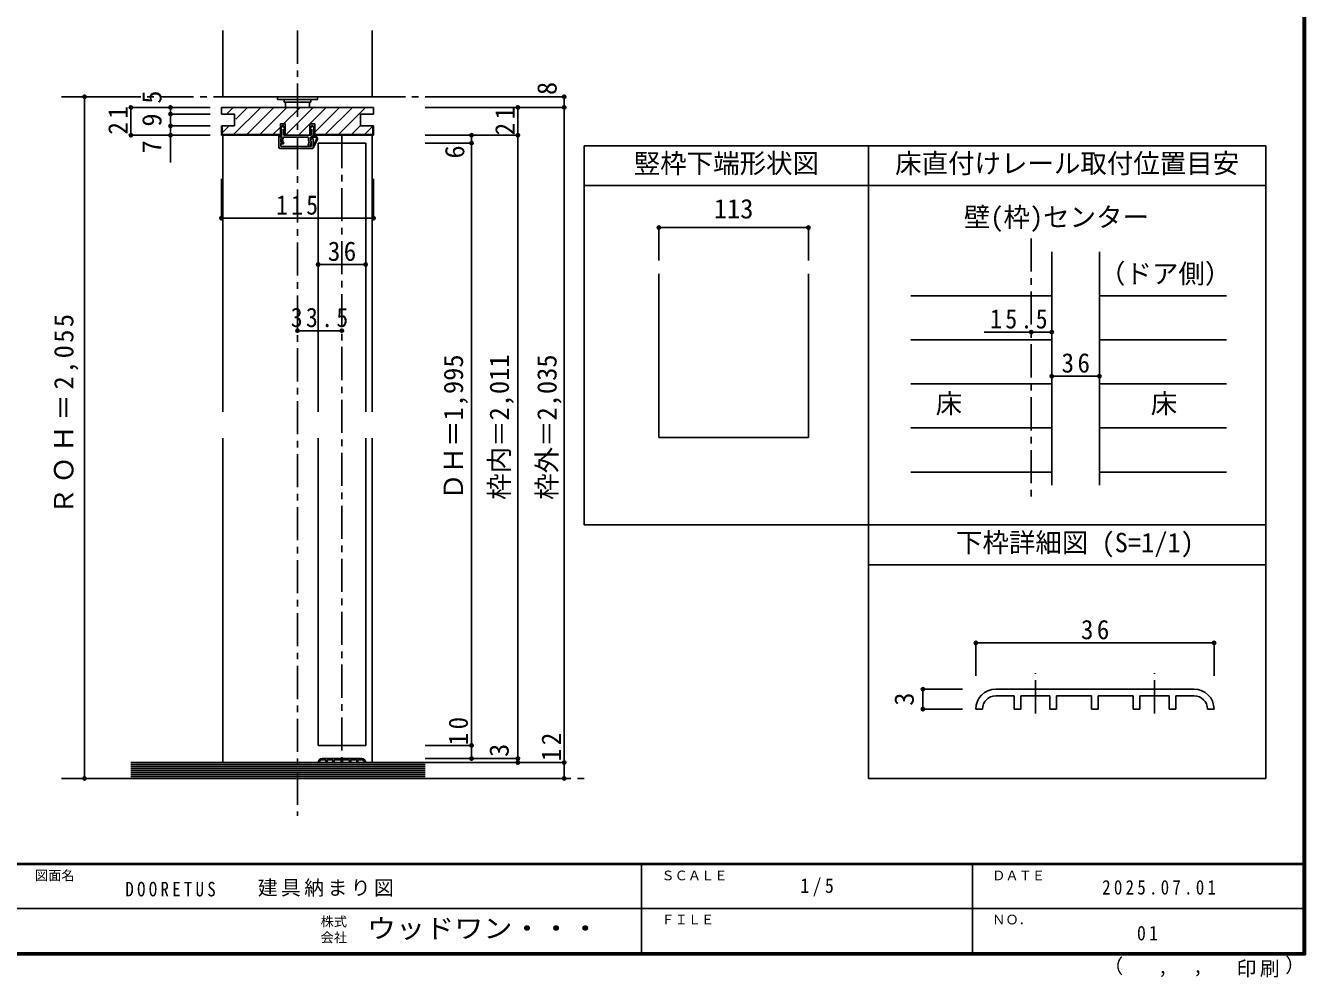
# Model space of a CAD drawing. Units: millimetres at full size, sheet at 1:5, with parts at other scales. Extents: x -973 to 977, y -718 to 696.
# Drawn here: x 10 to 977, y -718 to 1 of the extents above; entities that cross this region are included whole.
import ezdxf
from ezdxf.enums import TextEntityAlignment as Align

# ---------------------------------------------------------------- set-up
doc = ezdxf.new("R2010")
doc.units = ezdxf.units.MM
doc.header["$LTSCALE"] = 5
doc.header["$PDMODE"] = 32
doc.header["$PDSIZE"] = 2.5
doc.linetypes.add('CHAIN1', pattern=[8, 5, -1, 1, -1])
for name, color, linetype in [('0-0_補助線', 7, 'Continuous'), ('0-1_通り芯', 4, 'CHAIN1'), ('0-3_仕上げ', 7, 'Continuous'), ('0-4_枠', 3, 'Continuous'), ('0-6_扉', 6, 'Continuous'), ('0-7_金物', 7, 'Continuous'), ('0-A_文字', 3, 'Continuous'), ('0-B_寸法', 7, 'Continuous'), ('7-1_通り芯', 4, 'CHAIN1'), ('7-7_金物', 7, 'Continuous'), ('7-B_寸法', 4, 'Continuous'), ('F-0_補助線', 7, 'Continuous'), ('F-1_枠', 6, 'Continuous'), ('F-A_文字', 7, 'Continuous')]:
    doc.layers.add(name, color=color, linetype=linetype)
doc.styles.add('ＭＳ ゴシック', font='')
doc.styles.get('ＭＳ ゴシック').set_extended_font_data('MS Gothic')

msp = doc.modelspace()

# ---------------------------------------------------------------- linework, layer by layer
at = {"layer": '0-0_補助線', "color": 3}
for p, q in [((157.565, -60.5), (157.565, -65.5)), ((272.565, -60.5), (157.565, -60.5)), ((167.565, -65.5), (157.565, -65.5)), ((167.565, -65.5), (167.565, -74.5)), ((262.565, -65.5), (262.565, -74.5)), ((262.565, -65.5), (272.565, -65.5)), ((272.565, -60.5), (272.565, -65.5)), ((167.565, -74.5), (157.565, -74.5)), ((157.565, -74.5), (157.565, -81.5)), ((228.085, -73), (224.385, -73)), ((224.385, -81.5), (224.385, -73)), ((228.085, -73), (228.085, -81.5)), ((272.565, -74.5), (262.565, -74.5)), ((272.065, -81), (272.065, -74.5)), ((272.565, -81.5), (272.565, -74.5)), ((157.565, -81.5), (202.085, -81.5)), ((224.385, -81.5), (205.785, -81.5)), ((272.065, -81), (228.085, -81)), ((272.565, -81.5), (228.085, -81.5)), ((431.639, -89.5), (431.639, -376.007)), ((646.639, -89.5), (431.639, -89.5)), ((646.639, -89.5), (646.639, -376.007)), ((646.639, -119.5), (431.639, -119.5)), ((488.139, -186.266), (488.139, -309.925)), ((601.139, -186.266), (601.139, -309.925)), ((488.139, -309.925), (601.139, -309.925)), ((646.639, -376.007), (431.639, -376.007))]:
    msp.add_line(p, q, dxfattribs=at)
at = {"layer": '0-0_補助線', "color": 4}
for p, q in [((161.478, -65.5), (166.478, -60.5)), ((166.777, -81), (187.277, -60.5)), ((168.565, -69.313), (177.378, -60.5)), ((176.677, -81), (197.177, -60.5)), ((186.576, -81), (207.076, -60.5)), ((204.476, -73), (216.976, -60.5)), ((206.375, -81), (226.875, -60.5)), ((216.275, -81), (236.775, -60.5)), ((228.085, -79.089), (246.674, -60.5)), ((236.074, -81), (256.574, -60.5)), ((245.973, -81), (266.473, -60.5)), ((158.064, -79.814), (163.378, -74.5)), ((196.476, -81), (202.085, -75.391)), ((255.873, -81), (262.373, -74.5)), ((265.772, -81), (272.065, -74.708)), ((157.565, -144.245), (157.565, -114.383)), ((272.565, -144.245), (272.565, -114.383)), ((157.565, -144.245), (272.565, -144.245)), ((488.139, -151.266), (488.139, -176.266))]:
    msp.add_line(p, q, dxfattribs=at)
at = {"layer": '0-0_補助線'}
for p, q in [((203.235, -77), (202.085, -77)), ((203.235, -81.5), (203.235, -77)), ((224.685, -77), (226.185, -74)), ((224.685, -77), (225.435, -77)), ((225.435, -77), (225.435, -81.5)), ((226.185, -74), (228.085, -77)), ((226.935, -82.2), (226.935, -77)), ((226.935, -77), (228.085, -77)), ((200.935, -90.5), (200.935, -81.8)), ((201.46, -81.602), (202.91, -83.502)), ((202.685, -84), (202.435, -84)), ((202.448, -84.387), (202.921, -86.105)), ((202.735, -84), (202.985, -84)), ((203.737, -84.834), (204.049, -85.695)), ((204.185, -83.5), (204.185, -84)), ((222.935, -83), (204.685, -83)), ((225.435, -81.5), (204.735, -81.5)), ((223.985, -86.469), (223.167, -89.092)), ((223.435, -83.5), (223.435, -85.46)), ((225.281, -87.017), (224.503, -89.509)), ((224.835, -83), (224.835, -85.337)), ((225.935, -83), (224.835, -83)), ((226.235, -84), (224.983, -85.203)), ((225.386, -86), (225.435, -86)), ((225.435, -90), (225.435, -86)), ((225.935, -82.2), (225.935, -83)), ((226.935, -82.2), (225.935, -82.2)), ((228.435, -82.9), (225.935, -82.9)), ((226.935, -84), (226.235, -84)), ((228.435, -82.2), (226.935, -82.2)), ((226.935, -91), (226.935, -84)), ((229.419, -84.491), (226.935, -89.44)), ((230.045, -84.805), (226.935, -91)), ((201.935, -91.5), (226.435, -91.5)), ((225.435, -90), (202.435, -90))]:
    msp.add_line(p, q, dxfattribs=at)
at = {"layer": '0-0_補助線', "color": 6}
msp.add_line((230.565, -87.5), (266.565, -87.5), dxfattribs=at)
at = {"layer": '0-0_補助線', "color": 3}
for points in [[(158.064, -74.5), (158.064, -81), (202.085, -81)], [(205.785, -81.5), (205.785, -73), (202.085, -73), (202.085, -81.5)]]:
    msp.add_lwpolyline(points, dxfattribs=at)
at = {"layer": '0-0_補助線'}
for points in [[(205.485, -77), (203.985, -74), (202.085, -77)], [(205.485, -77), (204.735, -77), (204.735, -81.5)], [(202.435, -90), (202.435, -87.9), (204.435, -87.9), (204.435, -86.7), (202.435, -86.7), (202.435, -84)], [(203.235, -81.5), (202.985, -81.5), (202.985, -84)]]:
    msp.add_lwpolyline(points, dxfattribs=at)
at = {"layer": '0-0_補助線', "color": 4}
msp.add_lwpolyline([(488.139, -151.266), (601.139, -151.266), (601.139, -176.266)], dxfattribs=at)
at = {"layer": '0-0_補助線'}
for centre, radius, start, end in [((201.235, -81.8), 0.3, 41.34778, 180), ((202.735, -84.3), 0.3, 90, 196.79003), ((202.685, -83.7), 0.3, 270, 41.34778), ((203.485, -85.9), 0.6, 196.79003, 270), ((203.485, -85.9), 0.6, 270, 23.33765), ((203.185, -84), 1, 303.47738, 0), ((204.685, -83.5), 0.5, 90, 180), ((222.935, -83.5), 0.5, 0, 90), ((224.635, -85.46), 1.2, 180, 237.21126), ((225.635, -85.337), 0.8, 180, 221.40962), ((225.386, -85.5), 0.5, 143.61521, 270), ((224.135, -86.66), 1.2, 342.67017, 41.40962), ((228.435, -84), 1.8, 333.42485, 90), ((228.435, -84), 1.1, 333.42485, 90), ((201.935, -90.5), 1, 180, 270), ((223.835, -89.3), 0.7, 162.67017, 342.67017), ((226.435, -91), 0.5, 270, 0)]:
    msp.add_arc(centre, radius, start, end, dxfattribs=at)
for p in [(157.565, -144.245), (272.565, -144.245), (488.139, -151.266), (601.139, -151.266)]:
    msp.add_point(p, dxfattribs=at)
at = {"layer": '0-1_通り芯'}
for p, q in [((215.065, -2.5), (215.065, -595.742)), ((416.565, -52.5), (36.653, -52.5)), ((248.565, -81.5), (248.565, -555.5)), ((769.496, -159.5), (769.496, -356.007)), ((36.653, -567.5), (432.382, -567.5))]:
    msp.add_line(p, q, dxfattribs=at)
at = {"layer": '0-3_仕上げ'}
for p, q in [((158.565, -2.5), (158.565, -52.5)), ((271.565, -2.5), (271.565, -52.5)), ((158.565, -52.5), (271.565, -52.5)), ((311.565, -557), (89.153, -557)), ((311.565, -558.5), (89.153, -558.5)), ((311.565, -560), (89.153, -560)), ((311.565, -561.5), (89.153, -561.5)), ((311.565, -563), (89.153, -563)), ((311.565, -564.5), (89.153, -564.5)), ((311.565, -566), (89.153, -566))]:
    msp.add_line(p, q, dxfattribs=at)
at = {"layer": '0-3_仕上げ', "color": 4}
for p, q in [((678.521, -202.801), (784.996, -202.801)), ((820.996, -202.801), (917.132, -202.801)), ((678.521, -236.103), (784.996, -236.103)), ((820.996, -236.103), (917.132, -236.103)), ((678.521, -269.404), (784.996, -269.404)), ((820.996, -269.404), (917.132, -269.404)), ((678.521, -302.706), (784.996, -302.706)), ((820.996, -302.706), (917.132, -302.706)), ((678.521, -336.007), (784.996, -336.007)), ((820.996, -336.007), (917.132, -336.007))]:
    msp.add_line(p, q, dxfattribs=at)
at = {"layer": '0-3_仕上げ', "color": 2}
for p, q in [((311.565, -555.5), (89.153, -555.5)), ((311.565, -567.5), (89.153, -567.5))]:
    msp.add_line(p, q, dxfattribs=at)
at = {"layer": '0-4_枠', "color": 4}
for p, q in [((158.565, -81.5), (158.565, -290.5)), ((271.565, -81.5), (271.565, -290.5)), ((158.565, -310.5), (158.565, -555.5)), ((271.565, -310.5), (271.565, -555.5))]:
    msp.add_line(p, q, dxfattribs=at)
at = {"layer": '0-4_枠'}
for p, q in [((784.996, -346.007), (784.996, -169.5)), ((820.996, -346.007), (820.996, -169.5))]:
    msp.add_line(p, q, dxfattribs=at)
at = {"layer": '0-6_扉'}
for p, q in [((230.565, -87.5), (230.565, -290.5)), ((266.565, -87.5), (266.565, -290.5)), ((230.565, -310.5), (230.565, -542.5)), ((266.565, -310.5), (266.565, -542.5)), ((266.565, -542.5), (230.565, -542.5))]:
    msp.add_line(p, q, dxfattribs=at)
at = {"layer": '0-7_金物'}
for p, q in [((200.064, -52.5), (200.064, -54.5)), ((200.064, -52.5), (230.064, -52.5)), ((200.064, -54.5), (230.064, -54.5)), ((205.064, -54.5), (205.064, -56.5)), ((205.064, -56.5), (225.064, -56.5)), ((206.065, -56.5), (206.065, -60.5)), ((224.065, -60.5), (224.065, -56.5)), ((225.064, -54.5), (225.064, -56.5)), ((230.064, -52.5), (230.064, -54.5)), ((230.565, -555.5), (231.565, -555.5)), ((263.565, -552.5), (233.565, -552.5)), ((236.365, -553.5), (233.565, -553.5)), ((236.365, -555.5), (236.365, -553.5)), ((236.365, -555.5), (237.365, -555.5)), ((241.765, -553.5), (237.365, -553.5)), ((237.365, -555.5), (237.365, -553.5)), ((241.765, -555.5), (241.765, -553.5)), ((241.765, -555.5), (242.765, -555.5)), ((248.065, -553.5), (242.765, -553.5)), ((242.765, -555.5), (242.765, -553.5)), ((248.065, -555.5), (248.065, -553.5)), ((248.065, -555.5), (249.065, -555.5)), ((254.365, -553.5), (249.065, -553.5)), ((249.065, -555.5), (249.065, -553.5)), ((254.365, -555.5), (254.365, -553.5)), ((254.365, -555.5), (255.365, -555.5)), ((259.765, -553.5), (255.365, -553.5)), ((255.365, -555.5), (255.365, -553.5)), ((259.765, -555.5), (259.765, -553.5)), ((259.765, -555.5), (260.765, -555.5)), ((263.565, -553.5), (260.765, -553.5)), ((260.765, -555.5), (260.765, -553.5)), ((265.565, -555.5), (266.565, -555.5))]:
    msp.add_line(p, q, dxfattribs=at)
for centre, radius, start, end in [((233.565, -555.5), 3, 90, 180), ((233.565, -555.5), 2, 90, 180), ((263.565, -555.5), 3, 0, 90), ((263.565, -555.5), 2, 0, 90)]:
    msp.add_arc(centre, radius, start, end, dxfattribs=at)
at = {"layer": '0-A_文字'}
for p, q in [((646.639, -567.5), (646.639, -89.5)), ((646.639, -89.5), (946.639, -89.5)), ((946.639, -567.5), (946.639, -89.5)), ((946.639, -119.5), (646.639, -119.5)), ((646.639, -376.007), (946.639, -376.007)), ((946.639, -406.007), (646.639, -406.007)), ((946.639, -567.5), (646.639, -567.5))]:
    msp.add_line(p, q, dxfattribs=at)
at = {"layer": '0-B_寸法', "color": 4}
for p, q in [((54.153, -52.5), (89.153, -52.5)), ((54.153, -52.5), (54.153, -567.5)), ((416.565, -52.5), (311.565, -52.5)), ((416.565, -52.5), (416.565, -567.5)), ((89.153, -60.5), (149.153, -60.5)), ((89.153, -60.5), (89.153, -81.5)), ((119.153, -60.5), (119.153, -102.109)), ((119.153, -65.5), (149.153, -65.5)), ((416.565, -60.5), (311.565, -60.5)), ((381.565, -60.5), (381.565, -555.5)), ((119.153, -74.5), (149.153, -74.5)), ((89.153, -81.5), (149.153, -81.5)), ((381.565, -81.5), (311.565, -81.5)), ((346.565, -81.5), (346.565, -552.5)), ((346.565, -87.5), (311.565, -87.5)), ((230.565, -179.191), (266.565, -179.191)), ((248.565, -229.191), (215.065, -229.191)), ((733.979, -230.274), (784.996, -230.274)), ((784.996, -263.575), (820.996, -263.575)), ((346.565, -542.5), (311.565, -542.5)), ((381.565, -552.5), (311.565, -552.5)), ((416.565, -555.5), (311.565, -555.5)), ((54.153, -567.5), (89.153, -567.5)), ((416.565, -567.5), (311.565, -567.5))]:
    msp.add_line(p, q, dxfattribs=at)
at = {"layer": '0-B_寸法'}
for p in [(54.153, -52.5), (416.565, -52.5), (89.153, -60.5), (119.153, -60.5), (119.153, -65.5), (381.565, -60.5), (416.565, -60.5), (119.153, -74.5), (89.153, -81.5), (119.153, -81.5), (346.565, -81.5), (346.565, -87.5), (381.565, -81.5), (230.565, -179.191), (266.565, -179.191), (215.065, -229.191), (248.565, -229.191), (769.496, -230.274), (784.996, -230.274), (784.996, -263.575), (820.996, -263.575), (346.565, -542.5), (346.565, -552.5), (381.565, -552.5), (381.565, -555.5), (416.565, -555.5), (54.153, -567.5), (416.565, -567.5)]:
    msp.add_point(p, dxfattribs=at)
at = {"layer": '7-1_通り芯'}
for p, q in [((772.63, -518.365), (772.63, -487.834)), ((862.63, -518.365), (862.63, -487.834))]:
    msp.add_line(p, q, dxfattribs=at)
at = {"layer": '7-7_金物'}
for p, q in [((892.63, -500.065), (742.63, -500.065)), ((756.63, -505.065), (742.63, -505.065)), ((756.63, -515.065), (756.63, -505.065)), ((783.63, -505.065), (761.63, -505.065)), ((761.63, -515.065), (761.63, -505.065)), ((783.63, -515.065), (783.63, -505.065)), ((815.13, -505.065), (788.63, -505.065)), ((788.63, -515.065), (788.63, -505.065)), ((815.13, -515.065), (815.13, -505.065)), ((846.63, -505.065), (820.13, -505.065)), ((820.13, -515.065), (820.13, -505.065)), ((846.63, -515.065), (846.63, -505.065)), ((873.63, -505.065), (851.63, -505.065)), ((851.63, -515.065), (851.63, -505.065)), ((873.63, -515.065), (873.63, -505.065)), ((892.63, -505.065), (878.63, -505.065)), ((878.63, -515.065), (878.63, -505.065)), ((727.63, -515.065), (732.63, -515.065)), ((756.63, -515.065), (761.63, -515.065)), ((783.63, -515.065), (788.63, -515.065)), ((815.13, -515.065), (820.13, -515.065)), ((846.63, -515.065), (851.63, -515.065)), ((873.63, -515.065), (878.63, -515.065)), ((902.63, -515.065), (907.63, -515.065))]:
    msp.add_line(p, q, dxfattribs=at)
for centre, radius, start, end in [((742.63, -515.065), 15, 90, 180), ((892.63, -515.065), 15, 0, 90), ((742.63, -515.065), 10, 90, 180), ((892.63, -515.065), 10, 0, 90)]:
    msp.add_arc(centre, radius, start, end, dxfattribs=at)
at = {"layer": '7-B_寸法'}
for p, q in [((727.63, -465.065), (727.63, -490.065)), ((727.63, -465.065), (907.63, -465.065)), ((907.63, -465.065), (907.63, -490.065)), ((687.63, -500.065), (717.63, -500.065)), ((687.63, -515.065), (687.63, -500.065)), ((687.63, -515.065), (717.63, -515.065))]:
    msp.add_line(p, q, dxfattribs=at)
at = {"layer": '7-B_寸法', "color": 7}
for p in [(727.63, -465.065), (907.63, -465.065), (687.63, -500.065), (687.63, -515.065)]:
    msp.add_point(p, dxfattribs=at)
at = {"layer": 'F-1_枠'}
for p, q in [((974.986, 695.833), (974.986, -700.833)), ((975.82, 695.833), (975.82, -700.833)), ((976.653, 695.833), (976.653, -700.833)), ((976.653, -631.667), (-973.347, -631.667)), ((976.653, -632.5), (-973.347, -632.5)), ((474.986, -632.5), (474.986, -699.167)), ((724.986, -632.5), (724.986, -699.167)), ((1.653, -665.833), (974.986, -665.834)), ((976.653, -699.167), (-973.347, -699.167)), ((976.653, -700), (-973.347, -700)), ((976.653, -700.833), (-973.347, -700.833))]:
    msp.add_line(p, q, dxfattribs=at)

# ---------------------------------------------------------------- texts
at = {"layer": '0-0_補助線', "style": 'ＭＳ ゴシック'}
for s, p in [('竪枠下端形状図', (469.139, -114.5)), ('113', (529.639, -148.766))]:
    msp.add_text(s, height=14.66, dxfattribs=at).set_placement(p, align=Align.BOTTOM_LEFT)
at = {"layer": '0-0_補助線', "insert": (198.815, -141.745), "char_height": 14.66, "attachment_point": 7, "style": 'ＭＳ ゴシック'}
msp.add_mtext('\\T1.27;\\W0.9;115', dxfattribs=at)
at = {"layer": '0-A_文字', "color": 7, "style": 'ＭＳ ゴシック'}
for s, p in [('床直付けレール取付位置目安', (666.639, -114.5)), ('壁(枠)センター', (718.521, -155.091)), ('（ドア側）', (820.713, -197.835)), ('床', (697.271, -296.055)), ('床', (859.771, -296.055)), ('下枠詳細図 (S=1/1)', (712.63, -401.007))]:
    msp.add_text(s, height=14.66, dxfattribs=at).set_placement(p, align=Align.BOTTOM_LEFT)
at = {"layer": '0-B_寸法', "style": 'ＭＳ ゴシック'}
for s, p in [('8', (415.244, -51.179)), ('5', (116.653, -57.723)), ('9', (116.653, -75)), ('7', (116.653, -95.27)), ('6', (345.482, -99.173)), ('ＤＨ＝1,995', (344.527, -357)), ('枠内＝2,011', (379.207, -357)), ('枠外＝2,035', (415.222, -357)), ('3', (379.065, -551.25))]:
    msp.add_text(s, height=14.66, rotation=90, dxfattribs=at).set_placement(p, align=Align.BOTTOM_LEFT)
at = {"layer": '0-B_寸法', "char_height": 14.66, "attachment_point": 7, "rotation": 90, "style": 'ＭＳ ゴシック'}
for s, insert in [('\\T1.27;\\W0.95;21', (86.653, -81.088)), ('\\T1.27;\\W0.95;21', (379.065, -81.602)), ('\\T1.18;ＲＯＨ＝2,055', (49.512, -368)), ('\\T1.27;\\W0.95;10', (344.065, -542.5)), ('\\T1.27;\\W0.95;12', (414.065, -554.458))]:
    msp.add_mtext(s, dxfattribs=dict(at, insert=insert))
at = {"layer": '0-B_寸法', "char_height": 14.66, "attachment_point": 7, "style": 'ＭＳ ゴシック'}
for s, insert in [('\\T1.27;\\W0.95;36', (237.94, -176.691)), ('\\T1.28;\\W0.9;33.5', (209.94, -226.691)), ('\\T1.28;\\W0.9;15.5', (738.407, -227.774)), ('\\T1.27;\\W0.95;36', (792.371, -261.075))]:
    msp.add_mtext(s, dxfattribs=dict(at, insert=insert))
at = {"layer": '7-B_寸法', "color": 7, "style": 'ＭＳ ゴシック'}
msp.add_text('3', height=14.66, rotation=90, dxfattribs=at).set_placement((685.13, -512.565), align=Align.BOTTOM_LEFT)
at = {"layer": '7-B_寸法', "color": 7, "insert": (807.005, -462.565), "char_height": 14.66, "attachment_point": 7, "style": 'ＭＳ ゴシック'}
msp.add_mtext('\\T1.27;\\W0.95;36', dxfattribs=at)
at = {"layer": 'F-0_補助線', "char_height": 11, "attachment_point": 7, "style": 'ＭＳ ゴシック'}
for s, insert in [('\\T1.39;\\W0.85;DOORETUS', (84.986, -656.798)), ('\\T1.17;建具納まり図', (185.035, -656.798))]:
    msp.add_mtext(s, dxfattribs=dict(at, insert=insert))
at = {"layer": 'F-A_文字', "style": 'ＭＳ ゴシック'}
for s, height, p in [('図面名', 7.331, (16.653, -646.667)), ('ＳＣＡＬＥ', 7.331, (489.986, -646.667)), ('ＤＡＴＥ', 7.331, (739.986, -646.667)), ('株式', 7.331, (232.486, -681.5)), ('ＦＩＬＥ', 7.331, (489.986, -680)), ('ＮＯ．', 7.331, (739.986, -680.001)), ('会社', 7.331, (232.486, -693.5)), ('（', 11, (823.992, -718.052)), ('）', 11, (961.387, -717.355)), (',', 11, (865.199, -718.052)), (',', 11, (891.686, -717.588))]:
    msp.add_text(s, height=height, dxfattribs=at).set_placement(p, align=Align.BOTTOM_LEFT)
at = {"layer": 'F-A_文字', "style": 'ＭＳ ゴシック', "width": 1.1}
msp.add_text('ウッドワン・・・', height=14.66, dxfattribs=at).set_placement((267.486, -692.5), align=Align.BOTTOM_LEFT)
at = {"layer": 'F-A_文字', "char_height": 11, "attachment_point": 7, "style": 'ＭＳ ゴシック'}
for s, insert in [('\\T1.38;\\W0.9;1/5', (594.986, -656.667)), ('\\T1.39;\\W0.85;2025.07.01', (823.111, -655.417)), ('\\T1.36;\\W0.9;01', (849.361, -690.001)), ('\\T1.17;印刷', (924.678, -717.82))]:
    msp.add_mtext(s, dxfattribs=dict(at, insert=insert))

doc.saveas('drawing.dxf')
